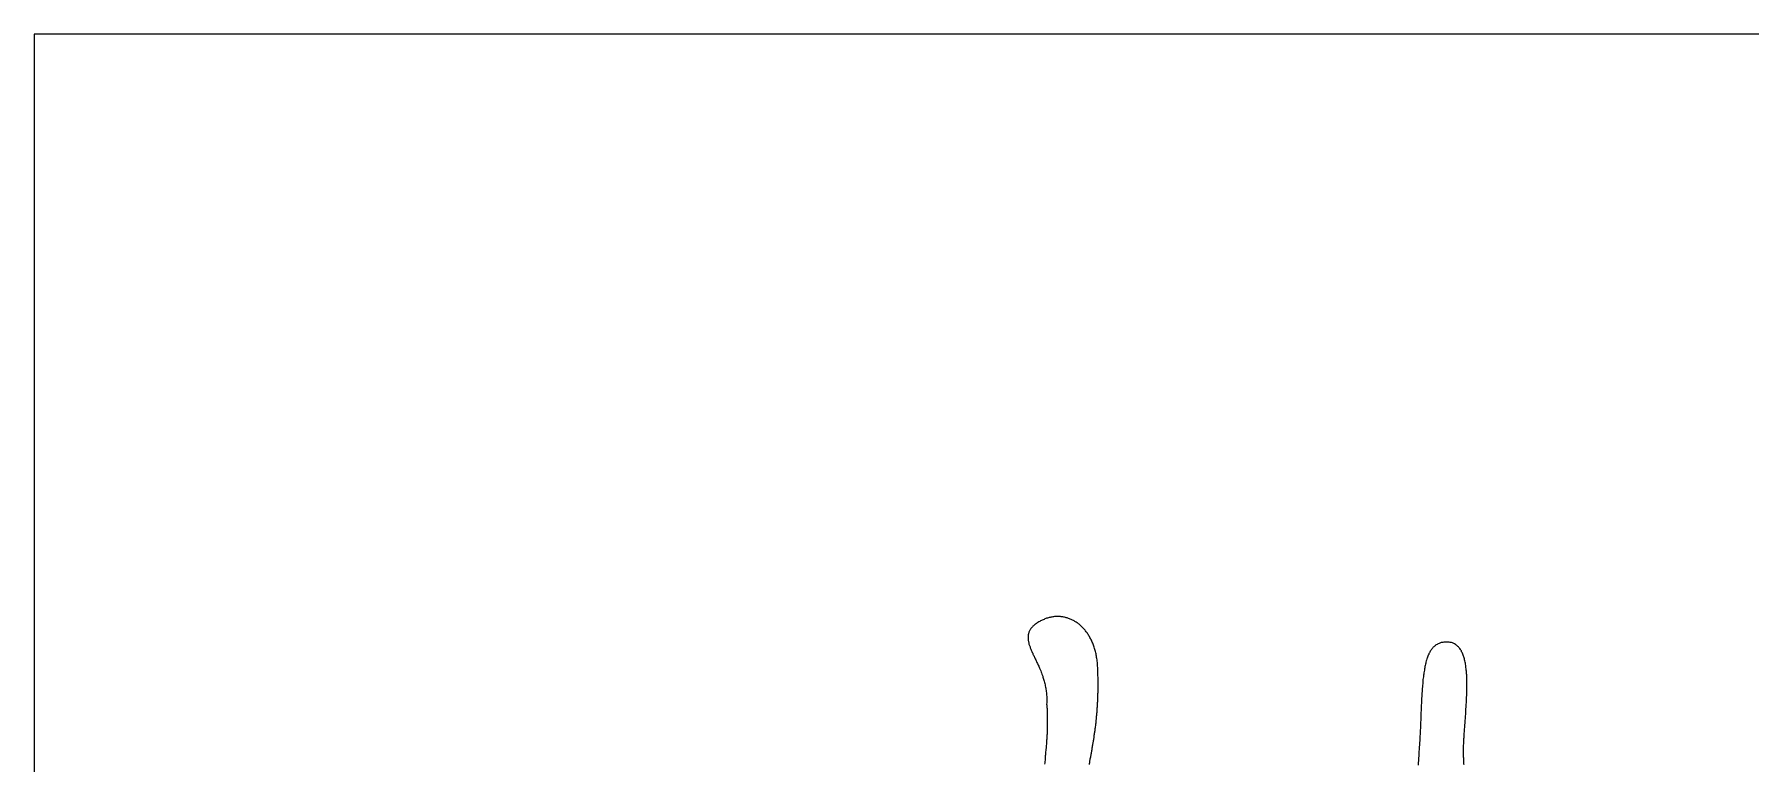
# Model space of a CAD drawing. Extents: x -220 to 640, y 0 to 300.
# Drawn here: x -220 to -108.6, y 252.6 to 300 of the extents above; entities that cross this region are included whole.
import ezdxf

# ---------------------------------------------------------------- set-up
doc = ezdxf.new("R2010")
doc.units = 0
doc.layers.get('0').update_dxf_attribs({"linetype": 'CONTINUOUS'})
doc.layers.add('FT_MACHINE', color=253, linetype='CONTINUOUS')

msp = doc.modelspace()

# ---------------------------------------------------------------- linework, layer by layer
for points in [[(-150.99, 258.88, 0), (-151, 258.97, 0), (-151, 259.05, 0), (-151.01, 259.13, 0), (-151.01, 259.22, 0), (-151.02, 259.3, 0), (-151.03, 259.38, 0), (-151.04, 259.46, 0), (-151.06, 259.54, 0), (-151.07, 259.62, 0), (-151.08, 259.69, 0), (-151.1, 259.77, 0), (-151.12, 259.84, 0), (-151.13, 259.92, 0), (-151.15, 259.99, 0), (-151.17, 260.06, 0), (-151.19, 260.13, 0), (-151.22, 260.2, 0), (-151.24, 260.27, 0), (-151.26, 260.34, 0), (-151.29, 260.4, 0), (-151.31, 260.47, 0), (-151.34, 260.53, 0), (-151.37, 260.59, 0), (-151.4, 260.66, 0), (-151.43, 260.72, 0), (-151.46, 260.78, 0), (-151.49, 260.83, 0), (-151.52, 260.89, 0), (-151.56, 260.95, 0), (-151.59, 261, 0), (-151.63, 261.06, 0), (-151.66, 261.11, 0), (-151.7, 261.16, 0), (-151.74, 261.21, 0), (-151.78, 261.26, 0), (-151.81, 261.31, 0), (-151.85, 261.36, 0), (-151.89, 261.4, 0), (-151.93, 261.45, 0), (-151.98, 261.49, 0), (-152.02, 261.53, 0), (-152.06, 261.57, 0), (-152.1, 261.61, 0), (-152.15, 261.65, 0), (-152.19, 261.69, 0), (-152.24, 261.72, 0), (-152.29, 261.76, 0), (-152.33, 261.79, 0), (-152.38, 261.82, 0), (-152.43, 261.86, 0), (-152.47, 261.88, 0), (-152.52, 261.91, 0), (-152.57, 261.94, 0), (-152.62, 261.96, 0), (-152.67, 261.99, 0), (-152.72, 262.01, 0), (-152.77, 262.03, 0), (-152.83, 262.05, 0), (-152.88, 262.07, 0), (-152.93, 262.09, 0), (-152.98, 262.11, 0), (-153.03, 262.12, 0), (-153.09, 262.14, 0), (-153.14, 262.15, 0), (-153.19, 262.16, 0), (-153.25, 262.17, 0), (-153.3, 262.18, 0), (-153.36, 262.18, 0), (-153.41, 262.19, 0), (-153.47, 262.19, 0), (-153.52, 262.19, 0), (-153.58, 262.2, 0), (-153.63, 262.2, 0), (-153.69, 262.19, 0), (-153.75, 262.19, 0), (-153.8, 262.19, 0), (-153.86, 262.18, 0), (-153.91, 262.17, 0), (-153.97, 262.16, 0), (-154.03, 262.15, 0), (-154.08, 262.14, 0), (-154.14, 262.13, 0), (-154.19, 262.11, 0), (-154.25, 262.1, 0), (-154.31, 262.08, 0), (-154.36, 262.06, 0), (-154.42, 262.04, 0), (-154.47, 262.01, 0), (-154.53, 261.99, 0), (-154.59, 261.96, 0), (-154.64, 261.94, 0), (-154.7, 261.91, 0), (-154.75, 261.88, 0), (-154.81, 261.85, 0), (-154.87, 261.81, 0), (-154.92, 261.78, 0), (-154.97, 261.74, 0), (-155.02, 261.71, 0), (-155.07, 261.67, 0), (-155.11, 261.63, 0), (-155.16, 261.6, 0), (-155.19, 261.56, 0), (-155.23, 261.52, 0), (-155.26, 261.49, 0), (-155.3, 261.45, 0), (-155.33, 261.41, 0), (-155.35, 261.38, 0), (-155.38, 261.34, 0), (-155.4, 261.3, 0), (-155.42, 261.26, 0), (-155.44, 261.22, 0), (-155.46, 261.18, 0), (-155.47, 261.14, 0), (-155.48, 261.1, 0), (-155.49, 261.06, 0), (-155.5, 261.02, 0), (-155.51, 260.98, 0), (-155.51, 260.94, 0), (-155.51, 260.9, 0), (-155.51, 260.85, 0), (-155.51, 260.81, 0), (-155.51, 260.77, 0), (-155.51, 260.73, 0), (-155.5, 260.68, 0), (-155.5, 260.64, 0), (-155.49, 260.59, 0), (-155.48, 260.55, 0), (-155.47, 260.5, 0), (-155.46, 260.46, 0), (-155.45, 260.41, 0), (-155.43, 260.36, 0), (-155.42, 260.32, 0), (-155.4, 260.27, 0), (-155.38, 260.22, 0), (-155.37, 260.17, 0), (-155.35, 260.12, 0), (-155.33, 260.07, 0), (-155.31, 260.02, 0), (-155.28, 259.97, 0), (-155.26, 259.92, 0), (-155.24, 259.87, 0), (-155.21, 259.82, 0), (-155.19, 259.76, 0), (-155.17, 259.71, 0), (-155.14, 259.66, 0), (-155.12, 259.6, 0), (-155.09, 259.55, 0), (-155.06, 259.49, 0), (-155.04, 259.44, 0), (-155.01, 259.38, 0), (-154.98, 259.32, 0), (-154.96, 259.27, 0), (-154.93, 259.21, 0), (-154.9, 259.15, 0), (-154.87, 259.09, 0), (-154.85, 259.03, 0), (-154.82, 258.97, 0), (-154.79, 258.91, 0), (-154.77, 258.85, 0), (-154.74, 258.79, 0), (-154.71, 258.72, 0), (-154.69, 258.66, 0), (-154.66, 258.59, 0), (-154.64, 258.53, 0), (-154.61, 258.46, 0), (-154.59, 258.4, 0), (-154.56, 258.33, 0), (-154.54, 258.26, 0), (-154.52, 258.19, 0), (-154.5, 258.12, 0), (-154.48, 258.06, 0), (-154.46, 257.99, 0), (-154.44, 257.91, 0), (-154.42, 257.84, 0), (-154.41, 257.77, 0), (-154.39, 257.69, 0), (-154.38, 257.62, 0), (-154.36, 257.55, 0), (-154.35, 257.47, 0), (-154.34, 257.39, 0), (-154.33, 257.32, 0), (-154.32, 257.24, 0), (-154.31, 257.16, 0), (-154.31, 257.08, 0), (-154.3, 257, 0), (-154.3, 256.92, 0), (-154.3, 256.84, 0), (-154.3, 256.75, 0), (-154.3, 256.67, 0), (-154.3, 256.59, 0), (-154.31, 256.5, 0)], [(-127.21, 252.57, 0), (-127.22, 252.64, 0), (-127.22, 252.71, 0), (-127.22, 252.78, 0), (-127.23, 252.85, 0), (-127.23, 252.92, 0), (-127.23, 252.99, 0), (-127.24, 253.06, 0), (-127.24, 253.13, 0), (-127.24, 253.21, 0), (-127.24, 253.28, 0), (-127.24, 253.36, 0), (-127.24, 253.44, 0), (-127.24, 253.51, 0), (-127.24, 253.59, 0), (-127.24, 253.68, 0), (-127.24, 253.76, 0), (-127.24, 253.84, 0), (-127.23, 253.92, 0), (-127.23, 254.01, 0), (-127.23, 254.09, 0), (-127.22, 254.18, 0), (-127.22, 254.27, 0), (-127.21, 254.35, 0), (-127.21, 254.44, 0), (-127.2, 254.53, 0), (-127.2, 254.62, 0), (-127.19, 254.71, 0), (-127.19, 254.8, 0), (-127.18, 254.9, 0), (-127.17, 254.99, 0), (-127.17, 255.08, 0), (-127.16, 255.17, 0), (-127.15, 255.27, 0), (-127.15, 255.36, 0), (-127.14, 255.46, 0), (-127.13, 255.55, 0), (-127.13, 255.64, 0), (-127.12, 255.74, 0), (-127.11, 255.83, 0), (-127.11, 255.93, 0), (-127.1, 256.02, 0), (-127.09, 256.12, 0), (-127.09, 256.21, 0), (-127.08, 256.31, 0), (-127.08, 256.4, 0), (-127.07, 256.5, 0), (-127.06, 256.6, 0), (-127.06, 256.69, 0), (-127.06, 256.78, 0), (-127.05, 256.88, 0), (-127.05, 256.97, 0), (-127.04, 257.06, 0), (-127.04, 257.16, 0), (-127.04, 257.25, 0), (-127.03, 257.34, 0), (-127.03, 257.43, 0), (-127.03, 257.52, 0), (-127.03, 257.62, 0), (-127.03, 257.71, 0), (-127.03, 257.8, 0), (-127.03, 257.88, 0), (-127.03, 257.97, 0), (-127.03, 258.06, 0), (-127.03, 258.14, 0), (-127.04, 258.23, 0), (-127.04, 258.31, 0), (-127.04, 258.4, 0), (-127.05, 258.48, 0), (-127.05, 258.56, 0), (-127.06, 258.64, 0), (-127.07, 258.72, 0), (-127.08, 258.8, 0), (-127.09, 258.88, 0), (-127.1, 258.95, 0), (-127.11, 259.02, 0), (-127.12, 259.1, 0), (-127.13, 259.17, 0), (-127.14, 259.24, 0), (-127.16, 259.31, 0), (-127.18, 259.38, 0), (-127.19, 259.44, 0), (-127.21, 259.51, 0), (-127.23, 259.57, 0), (-127.25, 259.63, 0), (-127.27, 259.69, 0), (-127.29, 259.75, 0), (-127.32, 259.81, 0), (-127.34, 259.86, 0), (-127.37, 259.91, 0), (-127.39, 259.96, 0), (-127.42, 260.01, 0), (-127.45, 260.06, 0), (-127.48, 260.11, 0), (-127.52, 260.15, 0), (-127.55, 260.19, 0), (-127.58, 260.23, 0), (-127.62, 260.26, 0), (-127.66, 260.3, 0), (-127.7, 260.33, 0), (-127.74, 260.36, 0), (-127.78, 260.39, 0), (-127.83, 260.42, 0), (-127.87, 260.44, 0), (-127.92, 260.46, 0), (-127.97, 260.48, 0), (-128.02, 260.5, 0), (-128.07, 260.51, 0), (-128.12, 260.52, 0), (-128.18, 260.53, 0), (-128.24, 260.53, 0), (-128.3, 260.54, 0), (-128.36, 260.54, 0), (-128.42, 260.54, 0), (-128.47, 260.53, 0), (-128.53, 260.53, 0), (-128.59, 260.52, 0), (-128.64, 260.51, 0), (-128.69, 260.5, 0), (-128.74, 260.48, 0), (-128.79, 260.47, 0), (-128.84, 260.45, 0), (-128.89, 260.43, 0), (-128.93, 260.41, 0), (-128.97, 260.38, 0), (-129.02, 260.36, 0), (-129.06, 260.33, 0), (-129.1, 260.3, 0), (-129.14, 260.27, 0), (-129.18, 260.23, 0), (-129.21, 260.2, 0), (-129.25, 260.16, 0), (-129.28, 260.12, 0), (-129.31, 260.08, 0), (-129.34, 260.04, 0), (-129.38, 259.99, 0), (-129.41, 259.94, 0), (-129.43, 259.89, 0), (-129.46, 259.84, 0), (-129.49, 259.79, 0), (-129.51, 259.74, 0), (-129.54, 259.68, 0), (-129.56, 259.62, 0), (-129.58, 259.56, 0), (-129.61, 259.5, 0), (-129.63, 259.44, 0), (-129.65, 259.37, 0), (-129.67, 259.31, 0), (-129.69, 259.24, 0), (-129.7, 259.17, 0), (-129.72, 259.1, 0), (-129.74, 259.02, 0), (-129.75, 258.95, 0), (-129.77, 258.87, 0), (-129.78, 258.79, 0), (-129.79, 258.71, 0), (-129.81, 258.63, 0), (-129.82, 258.55, 0), (-129.83, 258.46, 0), (-129.84, 258.38, 0), (-129.85, 258.29, 0), (-129.87, 258.2, 0), (-129.88, 258.11, 0), (-129.88, 258.01, 0), (-129.89, 257.92, 0), (-129.9, 257.82, 0), (-129.91, 257.73, 0), (-129.92, 257.63, 0), (-129.93, 257.53, 0), (-129.93, 257.42, 0), (-129.94, 257.32, 0), (-129.95, 257.22, 0), (-129.95, 257.11, 0), (-129.96, 257, 0), (-129.97, 256.89, 0), (-129.97, 256.78, 0), (-129.98, 256.67, 0), (-129.98, 256.56, 0), (-129.99, 256.44, 0), (-129.99, 256.32, 0), (-130, 256.21, 0), (-130, 256.09, 0), (-130.01, 255.97, 0), (-130.01, 255.84, 0), (-130.02, 255.72, 0), (-130.03, 255.6, 0), (-130.03, 255.47, 0), (-130.04, 255.34, 0), (-130.04, 255.21, 0), (-130.05, 255.09, 0), (-130.05, 254.95, 0), (-130.06, 254.82, 0), (-130.07, 254.69, 0), (-130.07, 254.55, 0), (-130.08, 254.42, 0), (-130.09, 254.28, 0), (-130.09, 254.14, 0), (-130.1, 254, 0), (-130.11, 253.86, 0), (-130.12, 253.72, 0), (-130.13, 253.57, 0), (-130.14, 253.43, 0), (-130.15, 253.28, 0), (-130.16, 253.14, 0), (-130.17, 252.99, 0), (-130.18, 252.84, 0), (-130.19, 252.69, 0), (-130.2, 252.54, 0)], [(-151.53, 252.59, 0), (-151.52, 252.65, 0), (-151.51, 252.72, 0), (-151.5, 252.78, 0), (-151.49, 252.84, 0), (-151.48, 252.9, 0), (-151.47, 252.96, 0), (-151.46, 253.02, 0), (-151.44, 253.08, 0), (-151.43, 253.14, 0), (-151.42, 253.2, 0), (-151.41, 253.26, 0), (-151.4, 253.32, 0), (-151.39, 253.38, 0), (-151.38, 253.44, 0), (-151.37, 253.5, 0), (-151.36, 253.56, 0), (-151.35, 253.62, 0), (-151.34, 253.68, 0), (-151.33, 253.74, 0), (-151.32, 253.8, 0), (-151.31, 253.86, 0), (-151.3, 253.92, 0), (-151.29, 253.97, 0), (-151.28, 254.03, 0), (-151.27, 254.09, 0), (-151.26, 254.15, 0), (-151.25, 254.21, 0), (-151.24, 254.27, 0), (-151.23, 254.33, 0), (-151.22, 254.39, 0), (-151.21, 254.45, 0), (-151.21, 254.5, 0), (-151.2, 254.56, 0), (-151.19, 254.62, 0), (-151.18, 254.68, 0), (-151.17, 254.74, 0), (-151.16, 254.8, 0), (-151.15, 254.86, 0), (-151.15, 254.92, 0), (-151.14, 254.98, 0), (-151.13, 255.04, 0), (-151.12, 255.11, 0), (-151.12, 255.17, 0), (-151.11, 255.23, 0), (-151.1, 255.29, 0), (-151.09, 255.35, 0), (-151.09, 255.41, 0), (-151.08, 255.48, 0), (-151.07, 255.54, 0), (-151.07, 255.6, 0), (-151.06, 255.67, 0), (-151.06, 255.73, 0), (-151.05, 255.8, 0), (-151.05, 255.86, 0), (-151.04, 255.93, 0), (-151.03, 255.99, 0), (-151.03, 256.06, 0), (-151.03, 256.13, 0), (-151.02, 256.19, 0), (-151.02, 256.26, 0), (-151.01, 256.33, 0), (-151.01, 256.4, 0), (-151, 256.47, 0), (-151, 256.54, 0), (-151, 256.61, 0), (-150.99, 256.68, 0), (-150.99, 256.75, 0), (-150.99, 256.83, 0), (-150.99, 256.9, 0), (-150.98, 256.97, 0), (-150.98, 257.05, 0), (-150.98, 257.12, 0), (-150.98, 257.2, 0), (-150.97, 257.27, 0), (-150.97, 257.35, 0), (-150.97, 257.43, 0), (-150.97, 257.51, 0), (-150.97, 257.59, 0), (-150.97, 257.67, 0), (-150.97, 257.75, 0), (-150.97, 257.83, 0), (-150.97, 257.91, 0), (-150.97, 258, 0), (-150.97, 258.08, 0), (-150.97, 258.17, 0), (-150.97, 258.25, 0), (-150.98, 258.34, 0), (-150.98, 258.43, 0), (-150.98, 258.52, 0), (-150.98, 258.61, 0), (-150.99, 258.7, 0), (-150.99, 258.79, 0), (-150.99, 258.88, 0)], [(-154.31, 256.5, 0), (-154.3, 256.45, 0), (-154.3, 256.39, 0), (-154.29, 256.34, 0), (-154.29, 256.28, 0), (-154.28, 256.23, 0), (-154.28, 256.17, 0), (-154.28, 256.11, 0), (-154.27, 256.05, 0), (-154.27, 255.99, 0), (-154.27, 255.93, 0), (-154.27, 255.86, 0), (-154.26, 255.8, 0), (-154.26, 255.73, 0), (-154.26, 255.66, 0), (-154.26, 255.6, 0), (-154.26, 255.53, 0), (-154.26, 255.46, 0), (-154.26, 255.39, 0), (-154.26, 255.32, 0), (-154.26, 255.25, 0), (-154.26, 255.17, 0), (-154.27, 255.1, 0), (-154.27, 255.03, 0), (-154.27, 254.95, 0), (-154.27, 254.88, 0), (-154.28, 254.8, 0), (-154.28, 254.72, 0), (-154.28, 254.64, 0), (-154.28, 254.56, 0), (-154.29, 254.49, 0), (-154.29, 254.41, 0), (-154.3, 254.32, 0), (-154.3, 254.24, 0), (-154.31, 254.16, 0), (-154.31, 254.08, 0), (-154.32, 254, 0), (-154.32, 253.91, 0), (-154.33, 253.83, 0), (-154.34, 253.74, 0), (-154.34, 253.66, 0), (-154.35, 253.57, 0), (-154.36, 253.49, 0), (-154.37, 253.4, 0), (-154.37, 253.31, 0), (-154.38, 253.22, 0), (-154.39, 253.14, 0), (-154.4, 253.05, 0), (-154.41, 252.96, 0), (-154.41, 252.87, 0), (-154.42, 252.78, 0), (-154.43, 252.69, 0), (-154.44, 252.6, 0)]]:
    msp.add_polyline3d(points)
at = {"layer": 'FT_MACHINE'}
msp.add_lwpolyline([(-220, 0), (-20, 0), (-20, 300), (-220, 300)], close=True, dxfattribs=at)

doc.saveas('drawing.dxf')
